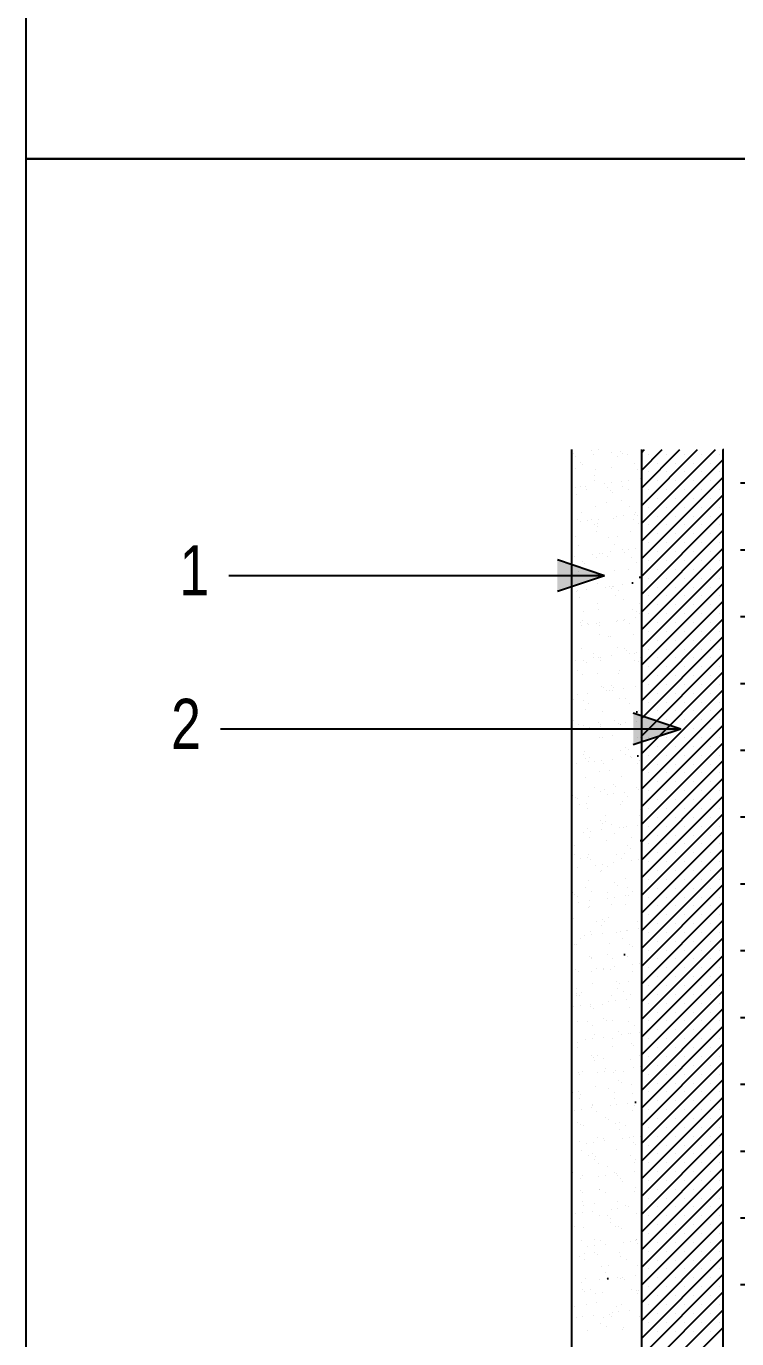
# Model space of a CAD drawing. Header units: millimetres. Extents: x 1235 to 6825, y 868 to 4348.
# Drawn here: x 2840.4 to 2927.1, y 1775.2 to 1935.3 of the extents above; entities that cross this region are included whole.
import ezdxf

# ---------------------------------------------------------------- set-up
doc = ezdxf.new("R2010")
doc.units = ezdxf.units.MM
doc.linetypes.add('DASHED', pattern=[19.05, 12.7, -6.35])
doc.linetypes.add('SOLID_LINE', pattern=[0])
for name, color, linetype in [('AHAT', 3, 'Continuous'), ('KIRMIM', 1, 'Continuous'), ('MIMARI', 2, 'SOLID_LINE'), ('YAZI', 8, 'Continuous')]:
    doc.layers.add(name, color=color, linetype=linetype)
doc.styles.add('2', font='wturkce.shx', dxfattribs={"height": 0.2})

msp = doc.modelspace()

# ---------------------------------------------------------------- hatches: boundary and pattern name
at = {"layer": 'AHAT', "linetype": 'Continuous'}
h = msp.add_hatch(dxfattribs=at)
h.set_pattern_fill('AR-SAND,_I', color=256, scale=8.148699, style=2)
h.set_pattern_definition([(37.5, (-3566.991, -884.78), (-0.513314, 15.701106), [0, -12.386022, 0, -13.852788, 0, -13.241635]), (7.5, (-3566.991, -884.78), (14.42138, 22.99682), [0, -6.681933, 0, -11.163717, 0, -4.278067]), (327.5, (-3577.014, -884.78), (25.376204, 0.046114), [0, -4.07435, 0, -14.667658, 0, -19.149442]), (317.5, (-3577.014, -884.78), (24.49602, 7.151914), [0, -2.037175, 0, -9.615464, 0, -11.000743])])
edge = h.paths.add_edge_path()
edge.add_line((2906.91, 1707.67), (2915.44, 1707.67))
edge.add_line((2898.56, 1717.42), (2898.56, 1707.67))
edge.add_line((2898.56, 1717.42), (2906.91, 1717.42))
edge.add_line((2906.91, 1892.32), (2915.44, 1892.32))
edge.add_line((2898.56, 1707.67), (2906.91, 1707.67))
edge.add_line((2906.91, 1892.32), (2906.91, 1707.67))
edge.add_line((2915.44, 1892.32), (2915.44, 1707.9))
at = {"layer": 'KIRMIM', "linetype": 'Continuous'}
h = msp.add_hatch(dxfattribs=at)
h.set_pattern_fill('CROSS,_I', color=256, scale=16.297397, style=2)
h.set_pattern_definition([(0, (-3566.991, -890.9376), (4.0743493, 4.0743493), [2.0371747, -6.111524]), (90, (-3565.9725, -891.956), (-4.0743493, 4.0743493), [2.0371747, -6.111524])])
edge = h.paths.add_edge_path()
edge.add_line((3005.75, 1886.16), (3005.75, 1706.28))
edge.add_line((2925.38, 1886.16), (2925.38, 1701.74))
at = {"layer": 'MIMARI', "linetype": 'Continuous'}
for points in [[(2905.18, 1870.24), (2905.18, 1866.39), (2910.95, 1868.31)], [(2914.45, 1851.53), (2914.45, 1847.68), (2920.23, 1849.61)]]:
    msp.add_hatch(color=256, dxfattribs=at).paths.add_polyline_path(points)

# ---------------------------------------------------------------- linework, layer by layer
at = {"layer": 'KIRMIM', "linetype": 'DASHED', "ltscale": 100}
for p, q in [((2906.91, 1883.69), (2906.91, 1707.67)), ((2915.44, 1883.69), (2915.44, 1707.9))]:
    msp.add_line(p, q, dxfattribs=at)
at = {"layer": 'MIMARI', "linetype": 'Continuous'}
for p, q in [((2907.16, 1883.28), (2907.16, 1883.28)), ((2907.41, 1882.86), (2907.41, 1882.86)), ((2909.38, 1883.57), (2909.38, 1883.57)), ((2909.6, 1883.09), (2909.6, 1883.09)), ((2910.23, 1883.68), (2910.23, 1883.68)), ((2911.8, 1883.31), (2911.8, 1883.31)), ((2912.49, 1882.87), (2912.49, 1882.87)), ((2912.87, 1883.52), (2912.87, 1883.52)), ((2913.17, 1883.25), (2913.17, 1883.25)), ((2913.77, 1883.07), (2913.77, 1883.07)), ((2915.44, 1881.16), (2917.97, 1883.69)), ((2915.44, 1879), (2920.13, 1883.69)), ((2915.44, 1876.84), (2922.3, 1883.69)), ((2915.44, 1874.68), (2924.46, 1883.69)), ((2915.44, 1883.32), (2915.81, 1883.69)), ((2916.34, 1883.14), (2916.34, 1883.14)), ((2918.5, 1883.14), (2918.5, 1883.14)), ((2920.66, 1883.14), (2920.66, 1883.14)), ((2922.82, 1883.14), (2922.82, 1883.14)), ((2924.98, 1883.14), (2924.98, 1883.14)), ((2907.4, 1881.4), (2907.4, 1881.4)), ((2907.97, 1882.09), (2907.97, 1882.09)), ((2908.28, 1881.82), (2908.28, 1881.82)), ((2909.89, 1881.29), (2909.89, 1881.29)), ((2911.8, 1881.56), (2911.8, 1881.56)), ((2914.59, 1881.95), (2914.59, 1881.95)), ((2914.96, 1881.3), (2914.96, 1881.3)), ((2915.44, 1872.52), (2925.38, 1882.45)), ((2917.42, 1882.06), (2917.42, 1882.06)), ((2919.58, 1882.06), (2919.58, 1882.06)), ((2921.74, 1882.06), (2921.74, 1882.06)), ((2923.9, 1882.06), (2923.9, 1882.06)), ((2909.69, 1880.52), (2909.69, 1880.52)), ((2909.7, 1879.95), (2909.7, 1879.95)), ((2911.73, 1879.66), (2911.73, 1879.66)), ((2913.05, 1879.83), (2913.05, 1879.83)), ((2913.87, 1879.93), (2913.87, 1879.93)), ((2915.27, 1880.12), (2915.27, 1880.12)), ((2915.44, 1870.36), (2925.38, 1880.29)), ((2916.34, 1880.98), (2916.34, 1880.98)), ((2917.42, 1879.9), (2917.42, 1879.9)), ((2918.5, 1880.98), (2918.5, 1880.98)), ((2919.58, 1879.9), (2919.58, 1879.9)), ((2920.66, 1880.98), (2920.66, 1880.98)), ((2921.74, 1879.9), (2921.74, 1879.9)), ((2922.82, 1880.98), (2922.82, 1880.98)), ((2923.9, 1879.9), (2923.9, 1879.9)), ((2924.98, 1880.98), (2924.98, 1880.98)), ((2907.34, 1879.08), (2907.34, 1879.08)), ((2907.5, 1878.26), (2907.5, 1878.26)), ((2908.04, 1879.22), (2908.04, 1879.22)), ((2908.67, 1879.25), (2908.67, 1879.25)), ((2908.73, 1878.78), (2908.73, 1878.78)), ((2910.88, 1879.54), (2910.88, 1879.54)), ((2911.32, 1879.03), (2911.32, 1879.03)), ((2911.62, 1878.76), (2911.62, 1878.76)), ((2911.91, 1878.42), (2911.91, 1878.42)), ((2913.12, 1879.23), (2913.12, 1879.23)), ((2913.81, 1878.79), (2913.81, 1878.79)), ((2915.44, 1868.2), (2925.38, 1878.13)), ((2916.34, 1878.82), (2916.34, 1878.82)), ((2918.5, 1878.82), (2918.5, 1878.82)), ((2920.66, 1878.82), (2920.66, 1878.82)), ((2922.82, 1878.82), (2922.82, 1878.82)), ((2924.98, 1878.82), (2924.98, 1878.82)), ((2909.8, 1876.81), (2909.8, 1876.81)), ((2911.2, 1877.21), (2911.2, 1877.21)), ((2913.03, 1877.46), (2913.03, 1877.46)), ((2913.97, 1876.79), (2913.97, 1876.79)), ((2916.34, 1876.66), (2916.34, 1876.66)), ((2917.42, 1877.74), (2917.42, 1877.74)), ((2918.5, 1876.66), (2918.5, 1876.66)), ((2919.58, 1877.74), (2919.58, 1877.74)), ((2920.66, 1876.66), (2920.66, 1876.66)), ((2921.74, 1877.74), (2921.74, 1877.74)), ((2922.82, 1876.66), (2922.82, 1876.66)), ((2923.9, 1877.74), (2923.9, 1877.74)), ((2924.98, 1876.66), (2924.98, 1876.66)), ((2907.61, 1875.12), (2907.61, 1875.12)), ((2908, 1874.95), (2908, 1874.95)), ((2908.13, 1876.03), (2908.13, 1876.03)), ((2908.84, 1875.06), (2908.84, 1875.06)), ((2909.36, 1875.14), (2909.36, 1875.14)), ((2910.17, 1875.23), (2910.17, 1875.23)), ((2912.01, 1875.28), (2912.01, 1875.28)), ((2912.38, 1875.52), (2912.38, 1875.52)), ((2913.23, 1875.63), (2913.23, 1875.63)), ((2914.44, 1875.15), (2914.44, 1875.15)), ((2914.56, 1875.81), (2914.56, 1875.81)), ((2914.66, 1875.97), (2914.66, 1875.97)), ((2914.96, 1875.7), (2914.96, 1875.7)), ((2915.44, 1866.04), (2925.38, 1875.97)), ((2917.42, 1875.58), (2917.42, 1875.58)), ((2919.58, 1875.58), (2919.58, 1875.58)), ((2921.74, 1875.58), (2921.74, 1875.58)), ((2923.9, 1875.58), (2923.9, 1875.58)), ((2909.76, 1874.54), (2909.76, 1874.54)), ((2909.91, 1873.67), (2909.91, 1873.67)), ((2910.05, 1874.7), (2910.05, 1874.7)), ((2910.06, 1874.27), (2910.06, 1874.27)), ((2914.08, 1873.65), (2914.08, 1873.65)), ((2915.12, 1874.71), (2915.12, 1874.71)), ((2915.44, 1863.87), (2925.38, 1873.81)), ((2916.34, 1874.5), (2916.34, 1874.5)), ((2917.42, 1873.42), (2917.42, 1873.42)), ((2918.5, 1874.5), (2918.5, 1874.5)), ((2919.58, 1873.42), (2919.58, 1873.42)), ((2920.66, 1874.5), (2920.66, 1874.5)), ((2921.74, 1873.42), (2921.74, 1873.42)), ((2922.82, 1874.5), (2922.82, 1874.5)), ((2923.9, 1873.42), (2923.9, 1873.42)), ((2924.98, 1874.5), (2924.98, 1874.5)), ((2907.45, 1873.11), (2907.45, 1873.11)), ((2907.71, 1871.98), (2907.71, 1871.98)), ((2911.47, 1872.97), (2911.47, 1872.97)), ((2912.11, 1872.14), (2912.11, 1872.14)), ((2912.52, 1873.12), (2912.52, 1873.12)), ((2914.73, 1871.61), (2914.73, 1871.61)), ((2915.44, 1861.71), (2925.38, 1871.65)), ((2916.34, 1872.34), (2916.34, 1872.34)), ((2918.5, 1872.34), (2918.5, 1872.34)), ((2920.66, 1872.34), (2920.66, 1872.34)), ((2922.82, 1872.34), (2922.82, 1872.34)), ((2924.98, 1872.34), (2924.98, 1872.34)), ((2910.95, 1868.31), (2905.18, 1870.24)), ((2907.28, 1870.63), (2907.28, 1870.63)), ((2908.2, 1870.05), (2908.2, 1870.05)), ((2909.5, 1870.92), (2909.5, 1870.92)), ((2910.01, 1870.53), (2910.01, 1870.53)), ((2910.35, 1871.04), (2910.35, 1871.04)), ((2910.68, 1871.06), (2910.68, 1871.06)), ((2911.36, 1870.62), (2911.36, 1870.62)), ((2911.67, 1871.21), (2911.67, 1871.21)), ((2913.1, 1871.48), (2913.1, 1871.48)), ((2913.4, 1871.2), (2913.4, 1871.2)), ((2913.88, 1871.5), (2913.88, 1871.5)), ((2914.18, 1870.51), (2914.18, 1870.51)), ((2916.34, 1870.18), (2916.34, 1870.18)), ((2917.42, 1871.26), (2917.42, 1871.26)), ((2918.5, 1870.18), (2918.5, 1870.18)), ((2919.58, 1871.26), (2919.58, 1871.26)), ((2920.66, 1870.18), (2920.66, 1870.18)), ((2921.74, 1871.26), (2921.74, 1871.26)), ((2922.82, 1870.18), (2922.82, 1870.18)), ((2923.9, 1871.26), (2923.9, 1871.26)), ((2924.98, 1870.18), (2924.98, 1870.18)), ((2907.81, 1868.84), (2907.81, 1868.84)), ((2908.5, 1869.77), (2908.5, 1869.77)), ((2908.76, 1869.03), (2908.76, 1869.03)), ((2909.92, 1868.48), (2909.92, 1868.48)), ((2912.21, 1869), (2912.21, 1869)), ((2913.84, 1869.04), (2913.84, 1869.04)), ((2914.81, 1869.91), (2914.81, 1869.91)), ((2915.44, 1859.55), (2925.38, 1869.49)), ((2917.42, 1869.1), (2917.42, 1869.1)), ((2919.58, 1869.1), (2919.58, 1869.1)), ((2921.74, 1869.1), (2921.74, 1869.1)), ((2923.9, 1869.1), (2923.9, 1869.1)), ((2910.95, 1868.31), (2865.09, 1868.31)), ((2910.95, 1868.31), (2905.18, 1866.39)), ((2906.92, 1866.97), (2906.92, 1866.97)), ((2910.11, 1867.39), (2910.11, 1867.39)), ((2911, 1866.9), (2911, 1866.9)), ((2911.54, 1866.99), (2911.54, 1866.99)), ((2911.85, 1867.01), (2911.85, 1867.01)), ((2911.99, 1866.98), (2911.99, 1866.98)), ((2913.17, 1867.19), (2913.17, 1867.19)), ((2914.28, 1867.37), (2914.28, 1867.37)), ((2915.39, 1867.48), (2915.39, 1867.48)), ((2915.44, 1857.39), (2925.38, 1867.33)), ((2916.34, 1868.02), (2916.34, 1868.02)), ((2917.42, 1866.93), (2917.42, 1866.93)), ((2918.5, 1868.02), (2918.5, 1868.02)), ((2919.58, 1866.93), (2919.58, 1866.93)), ((2920.66, 1868.02), (2920.66, 1868.02)), ((2921.74, 1866.93), (2921.74, 1866.93)), ((2922.82, 1868.02), (2922.82, 1868.02)), ((2923.9, 1866.93), (2923.9, 1866.93)), ((2924.98, 1868.02), (2924.98, 1868.02)), ((2906.94, 1865.28), (2906.94, 1865.28)), ((2907.46, 1866.44), (2907.46, 1866.44)), ((2907.6, 1866.53), (2907.6, 1866.53)), ((2907.91, 1865.7), (2907.91, 1865.7)), ((2908.79, 1866.61), (2908.79, 1866.61)), ((2911.84, 1866.71), (2911.84, 1866.71)), ((2912.32, 1865.86), (2912.32, 1865.86)), ((2912.68, 1866.54), (2912.68, 1866.54)), ((2913.26, 1865.41), (2913.26, 1865.41)), ((2915.44, 1855.23), (2925.38, 1865.17)), ((2916.34, 1865.85), (2916.34, 1865.85)), ((2918.5, 1865.85), (2918.5, 1865.85)), ((2920.66, 1865.85), (2920.66, 1865.85)), ((2922.82, 1865.85), (2922.82, 1865.85)), ((2924.98, 1865.85), (2924.98, 1865.85)), ((2908.36, 1863.98), (2908.36, 1863.98)), ((2910.08, 1864.95), (2910.08, 1864.95)), ((2910.21, 1864.25), (2910.21, 1864.25)), ((2914.38, 1864.23), (2914.38, 1864.23)), ((2914.88, 1863.93), (2914.88, 1863.93)), ((2915.15, 1864.96), (2915.15, 1864.96)), ((2915.18, 1863.65), (2915.18, 1863.65)), ((2916.34, 1863.69), (2916.34, 1863.69)), ((2917.42, 1864.77), (2917.42, 1864.77)), ((2918.5, 1863.69), (2918.5, 1863.69)), ((2919.58, 1864.77), (2919.58, 1864.77)), ((2920.66, 1863.69), (2920.66, 1863.69)), ((2921.74, 1864.77), (2921.74, 1864.77)), ((2922.82, 1863.69), (2922.82, 1863.69)), ((2923.9, 1864.77), (2923.9, 1864.77)), ((2924.98, 1863.69), (2924.98, 1863.69)), ((2908.02, 1862.56), (2908.02, 1862.56)), ((2908.12, 1862.3), (2908.12, 1862.3)), ((2908.23, 1862.89), (2908.23, 1862.89)), ((2908.92, 1862.45), (2908.92, 1862.45)), ((2908.96, 1862.41), (2908.96, 1862.41)), ((2909.98, 1862.5), (2909.98, 1862.5)), ((2910.28, 1862.22), (2910.28, 1862.22)), ((2910.29, 1862.59), (2910.29, 1862.59)), ((2912.42, 1862.72), (2912.42, 1862.72)), ((2912.5, 1862.88), (2912.5, 1862.88)), ((2913.31, 1862.9), (2913.31, 1862.9)), ((2913.35, 1862.99), (2913.35, 1862.99)), ((2914, 1862.46), (2914, 1862.46)), ((2914.68, 1863.17), (2914.68, 1863.17)), ((2915.44, 1853.07), (2925.38, 1863.01)), ((2917.42, 1862.61), (2917.42, 1862.61)), ((2919.58, 1862.61), (2919.58, 1862.61)), ((2921.74, 1862.61), (2921.74, 1862.61)), ((2923.9, 1862.61), (2923.9, 1862.61)), ((2910.32, 1861.11), (2910.32, 1861.11)), ((2911.39, 1860.87), (2911.39, 1860.87)), ((2911.7, 1860.92), (2911.7, 1860.92)), ((2914.49, 1861.09), (2914.49, 1861.09)), ((2915.44, 1850.91), (2925.38, 1860.85)), ((2916.34, 1861.53), (2916.34, 1861.53)), ((2917.42, 1860.45), (2917.42, 1860.45)), ((2918.5, 1861.53), (2918.5, 1861.53)), ((2919.58, 1860.45), (2919.58, 1860.45)), ((2920.66, 1861.53), (2920.66, 1861.53)), ((2921.74, 1860.45), (2921.74, 1860.45)), ((2922.82, 1861.53), (2922.82, 1861.53)), ((2923.9, 1860.45), (2923.9, 1860.45)), ((2924.98, 1861.53), (2924.98, 1861.53)), ((2908.12, 1859.42), (2908.12, 1859.42)), ((2909.55, 1858.8), (2909.55, 1858.8)), ((2912.52, 1859.58), (2912.52, 1859.58)), ((2913.32, 1859.44), (2913.32, 1859.44)), ((2913.62, 1859.16), (2913.62, 1859.16)), ((2914.01, 1858.86), (2914.01, 1858.86)), ((2914.62, 1858.81), (2914.62, 1858.81)), ((2914.85, 1858.97), (2914.85, 1858.97)), ((2916.34, 1859.37), (2916.34, 1859.37)), ((2918.5, 1859.37), (2918.5, 1859.37)), ((2920.66, 1859.37), (2920.66, 1859.37)), ((2922.82, 1859.37), (2922.82, 1859.37)), ((2924.98, 1859.37), (2924.98, 1859.37)), ((2907.41, 1857.99), (2907.41, 1857.99)), ((2908.42, 1858.01), (2908.42, 1858.01)), ((2908.72, 1857.73), (2908.72, 1857.73)), ((2909.62, 1858.28), (2909.62, 1858.28)), ((2910.24, 1858.37), (2910.24, 1858.37)), ((2910.42, 1857.97), (2910.42, 1857.97)), ((2910.47, 1858.39), (2910.47, 1858.39)), ((2911.79, 1858.57), (2911.79, 1858.57)), ((2914.59, 1857.95), (2914.59, 1857.95)), ((2915.04, 1857.86), (2915.04, 1857.86)), ((2915.31, 1858.38), (2915.31, 1858.38)), ((2915.44, 1848.75), (2925.38, 1858.69)), ((2916.34, 1857.21), (2916.34, 1857.21)), ((2917.42, 1858.29), (2917.42, 1858.29)), ((2918.5, 1857.21), (2918.5, 1857.21)), ((2919.58, 1858.29), (2919.58, 1858.29)), ((2920.66, 1857.21), (2920.66, 1857.21)), ((2921.74, 1858.29), (2921.74, 1858.29)), ((2922.82, 1857.21), (2922.82, 1857.21)), ((2923.9, 1858.29), (2923.9, 1858.29)), ((2924.98, 1857.21), (2924.98, 1857.21)), ((2907.64, 1856.78), (2907.64, 1856.78)), ((2908.22, 1856.28), (2908.22, 1856.28)), ((2910.14, 1856.43), (2910.14, 1856.43)), ((2912.62, 1856.44), (2912.62, 1856.44)), ((2912.71, 1856.79), (2912.71, 1856.79)), ((2915.44, 1846.59), (2925.38, 1856.53)), ((2917.42, 1856.13), (2917.42, 1856.13)), ((2919.58, 1856.13), (2919.58, 1856.13)), ((2921.74, 1856.13), (2921.74, 1856.13)), ((2923.9, 1856.13), (2923.9, 1856.13)), ((2908.91, 1853.97), (2908.91, 1853.97)), ((2910.52, 1854.83), (2910.52, 1854.83)), ((2910.87, 1854.72), (2910.87, 1854.72)), ((2911.12, 1854.26), (2911.12, 1854.26)), ((2911.55, 1854.29), (2911.55, 1854.29)), ((2911.76, 1854.95), (2911.76, 1854.95)), ((2911.97, 1854.37), (2911.97, 1854.37)), ((2912.06, 1854.67), (2912.06, 1854.67)), ((2913.29, 1854.55), (2913.29, 1854.55)), ((2914.69, 1854.81), (2914.69, 1854.81)), ((2915.44, 1844.43), (2925.38, 1854.36)), ((2916.34, 1855.05), (2916.34, 1855.05)), ((2917.42, 1853.97), (2917.42, 1853.97)), ((2918.5, 1855.05), (2918.5, 1855.05)), ((2919.58, 1853.97), (2919.58, 1853.97)), ((2920.66, 1855.05), (2920.66, 1855.05)), ((2921.74, 1853.97), (2921.74, 1853.97)), ((2922.82, 1855.05), (2922.82, 1855.05)), ((2923.9, 1853.97), (2923.9, 1853.97)), ((2924.98, 1855.05), (2924.98, 1855.05)), ((2907.16, 1853.24), (2907.16, 1853.24)), ((2907.58, 1853.79), (2907.58, 1853.79)), ((2908.32, 1853.14), (2908.32, 1853.14)), ((2908.95, 1852.7), (2908.95, 1852.7)), ((2912.73, 1853.3), (2912.73, 1853.3)), ((2913.48, 1853.37), (2913.48, 1853.37)), ((2914.03, 1852.71), (2914.03, 1852.71)), ((2916.34, 1852.89), (2916.34, 1852.89)), ((2918.5, 1852.89), (2918.5, 1852.89)), ((2920.66, 1852.89), (2920.66, 1852.89)), ((2922.82, 1852.89), (2922.82, 1852.89)), ((2924.98, 1852.89), (2924.98, 1852.89)), ((2908.58, 1851.94), (2908.58, 1851.94)), ((2910.63, 1851.69), (2910.63, 1851.69)), ((2920.23, 1849.61), (2914.45, 1851.53)), ((2914.79, 1851.67), (2914.79, 1851.67)), ((2915.1, 1851.88), (2915.1, 1851.88)), ((2915.4, 1851.61), (2915.4, 1851.61)), ((2915.44, 1842.27), (2925.38, 1852.2)), ((2917.42, 1851.81), (2917.42, 1851.81)), ((2919.58, 1851.81), (2919.58, 1851.81)), ((2921.74, 1851.81), (2921.74, 1851.81)), ((2923.9, 1851.81), (2923.9, 1851.81)), ((2920.23, 1849.61), (2864.07, 1849.61)), ((2907.11, 1850.63), (2907.11, 1850.63)), ((2907.79, 1850.2), (2907.79, 1850.2)), ((2908.24, 1849.66), (2908.24, 1849.66)), ((2908.43, 1850), (2908.43, 1850)), ((2909.09, 1849.77), (2909.09, 1849.77)), ((2910.2, 1850.45), (2910.2, 1850.45)), ((2910.41, 1849.95), (2910.41, 1849.95)), ((2910.5, 1850.18), (2910.5, 1850.18)), ((2912.18, 1850.64), (2912.18, 1850.64)), ((2912.62, 1850.24), (2912.62, 1850.24)), ((2912.83, 1850.16), (2912.83, 1850.16)), ((2912.87, 1850.2), (2912.87, 1850.2)), ((2913.47, 1850.35), (2913.47, 1850.35)), ((2920.23, 1849.61), (2914.45, 1847.68)), ((2914.8, 1850.52), (2914.8, 1850.52)), ((2915.44, 1840.11), (2925.38, 1850.04)), ((2916.34, 1850.73), (2916.34, 1850.73)), ((2917.42, 1849.65), (2917.42, 1849.65)), ((2918.5, 1850.73), (2918.5, 1850.73)), ((2919.58, 1849.65), (2919.58, 1849.65)), ((2920.66, 1850.73), (2920.66, 1850.73)), ((2921.74, 1849.65), (2921.74, 1849.65)), ((2922.82, 1850.73), (2922.82, 1850.73)), ((2923.9, 1849.65), (2923.9, 1849.65)), ((2924.98, 1850.73), (2924.98, 1850.73)), ((2910.27, 1848.62), (2910.27, 1848.62)), ((2910.73, 1848.55), (2910.73, 1848.55)), ((2911.92, 1848.88), (2911.92, 1848.88)), ((2914.9, 1848.53), (2914.9, 1848.53)), ((2915.34, 1848.63), (2915.34, 1848.63)), ((2915.44, 1837.95), (2925.38, 1847.88)), ((2916.34, 1848.57), (2916.34, 1848.57)), ((2918.5, 1848.57), (2918.5, 1848.57)), ((2920.66, 1848.57), (2920.66, 1848.57)), ((2922.82, 1848.57), (2922.82, 1848.57)), ((2924.98, 1848.57), (2924.98, 1848.57)), ((2907.02, 1847.45), (2907.02, 1847.45)), ((2908.42, 1846.55), (2908.42, 1846.55)), ((2908.53, 1846.86), (2908.53, 1846.86)), ((2908.64, 1845.96), (2908.64, 1845.96)), ((2909.11, 1846.11), (2909.11, 1846.11)), ((2912.93, 1847.02), (2912.93, 1847.02)), ((2913.5, 1846.56), (2913.5, 1846.56)), ((2913.54, 1847.39), (2913.54, 1847.39)), ((2913.84, 1847.12), (2913.84, 1847.12)), ((2914.13, 1846.22), (2914.13, 1846.22)), ((2914.19, 1846.12), (2914.19, 1846.12)), ((2914.97, 1846.33), (2914.97, 1846.33)), ((2916.34, 1846.41), (2916.34, 1846.41)), ((2917.42, 1847.49), (2917.42, 1847.49)), ((2918.5, 1846.41), (2918.5, 1846.41)), ((2919.58, 1847.49), (2919.58, 1847.49)), ((2920.66, 1846.41), (2920.66, 1846.41)), ((2921.74, 1847.49), (2921.74, 1847.49)), ((2922.82, 1846.41), (2922.82, 1846.41)), ((2923.9, 1847.49), (2923.9, 1847.49)), ((2924.98, 1846.41), (2924.98, 1846.41)), ((2907.53, 1845.35), (2907.53, 1845.35)), ((2908.94, 1845.69), (2908.94, 1845.69)), ((2909.74, 1845.64), (2909.74, 1845.64)), ((2910.36, 1844.39), (2910.36, 1844.39)), ((2910.59, 1845.75), (2910.59, 1845.75)), ((2910.83, 1845.4), (2910.83, 1845.4)), ((2911.58, 1844.54), (2911.58, 1844.54)), ((2911.91, 1845.92), (2911.91, 1845.92)), ((2915, 1845.38), (2915, 1845.38)), ((2915.26, 1845.82), (2915.26, 1845.82)), ((2915.44, 1835.79), (2925.38, 1845.72)), ((2917.42, 1845.33), (2917.42, 1845.33)), ((2919.58, 1845.33), (2919.58, 1845.33)), ((2921.74, 1845.33), (2921.74, 1845.33)), ((2923.9, 1845.33), (2923.9, 1845.33)), ((2908.63, 1843.72), (2908.63, 1843.72)), ((2911.98, 1842.9), (2911.98, 1842.9)), ((2913.03, 1843.88), (2913.03, 1843.88)), ((2915.44, 1833.62), (2925.38, 1843.56)), ((2916.34, 1844.25), (2916.34, 1844.25)), ((2917.42, 1843.17), (2917.42, 1843.17)), ((2918.5, 1844.25), (2918.5, 1844.25)), ((2919.58, 1843.17), (2919.58, 1843.17)), ((2920.66, 1844.25), (2920.66, 1844.25)), ((2921.74, 1843.17), (2921.74, 1843.17)), ((2922.82, 1844.25), (2922.82, 1844.25)), ((2923.9, 1843.17), (2923.9, 1843.17)), ((2924.98, 1844.25), (2924.98, 1844.25)), ((2907.08, 1841.47), (2907.08, 1841.47)), ((2907.38, 1841.2), (2907.38, 1841.2)), ((2907.7, 1841.15), (2907.7, 1841.15)), ((2909.03, 1841.32), (2909.03, 1841.32)), ((2909.74, 1842.47), (2909.74, 1842.47)), ((2910.43, 1842.03), (2910.43, 1842.03)), ((2910.93, 1842.26), (2910.93, 1842.26)), ((2911.24, 1841.62), (2911.24, 1841.62)), ((2912.09, 1841.73), (2912.09, 1841.73)), ((2912.28, 1842.63), (2912.28, 1842.63)), ((2913.42, 1841.9), (2913.42, 1841.9)), ((2913.7, 1841.33), (2913.7, 1841.33)), ((2914.81, 1842.48), (2914.81, 1842.48)), ((2915.1, 1842.24), (2915.1, 1842.24)), ((2915.44, 1831.46), (2925.38, 1841.4)), ((2916.34, 1842.09), (2916.34, 1842.09)), ((2918.5, 1842.09), (2918.5, 1842.09)), ((2920.66, 1842.09), (2920.66, 1842.09)), ((2922.82, 1842.09), (2922.82, 1842.09)), ((2924.98, 1842.09), (2924.98, 1842.09)), ((2907.83, 1840.45), (2907.83, 1840.45)), ((2908.74, 1840.58), (2908.74, 1840.58)), ((2908.8, 1839.9), (2908.8, 1839.9)), ((2912.9, 1840.46), (2912.9, 1840.46)), ((2913.14, 1840.74), (2913.14, 1840.74)), ((2915.32, 1839.84), (2915.32, 1839.84)), ((2916.34, 1839.93), (2916.34, 1839.93)), ((2917.42, 1841.01), (2917.42, 1841.01)), ((2918.5, 1839.93), (2918.5, 1839.93)), ((2919.58, 1841.01), (2919.58, 1841.01)), ((2920.66, 1839.93), (2920.66, 1839.93)), ((2921.74, 1841.01), (2921.74, 1841.01)), ((2922.82, 1839.93), (2922.82, 1839.93)), ((2923.9, 1841.01), (2923.9, 1841.01)), ((2924.98, 1839.93), (2924.98, 1839.93)), ((2910.42, 1838.41), (2910.42, 1838.41)), ((2910.72, 1838.14), (2910.72, 1838.14)), ((2911.04, 1839.12), (2911.04, 1839.12)), ((2911.06, 1838.39), (2911.06, 1838.39)), ((2911.74, 1837.95), (2911.74, 1837.95)), ((2915.2, 1839.1), (2915.2, 1839.1)), ((2915.44, 1829.3), (2925.38, 1839.24)), ((2917.42, 1838.84), (2917.42, 1838.84)), ((2919.58, 1838.84), (2919.58, 1838.84)), ((2921.74, 1838.84), (2921.74, 1838.84)), ((2923.9, 1838.84), (2923.9, 1838.84)), ((2908.36, 1837.02), (2908.36, 1837.02)), ((2908.84, 1837.44), (2908.84, 1837.44)), ((2909.14, 1836.37), (2909.14, 1836.37)), ((2909.21, 1837.13), (2909.21, 1837.13)), ((2910.53, 1837.3), (2910.53, 1837.3)), ((2912.14, 1836.84), (2912.14, 1836.84)), ((2912.75, 1837.59), (2912.75, 1837.59)), ((2913.24, 1837.6), (2913.24, 1837.6)), ((2913.59, 1837.71), (2913.59, 1837.71)), ((2914.22, 1836.38), (2914.22, 1836.38)), ((2914.92, 1837.88), (2914.92, 1837.88)), ((2915.44, 1827.14), (2925.38, 1837.08)), ((2916.34, 1837.76), (2916.34, 1837.76)), ((2917.42, 1836.68), (2917.42, 1836.68)), ((2918.5, 1837.76), (2918.5, 1837.76)), ((2919.58, 1836.68), (2919.58, 1836.68)), ((2920.66, 1837.76), (2920.66, 1837.76)), ((2921.74, 1836.68), (2921.74, 1836.68)), ((2922.82, 1837.76), (2922.82, 1837.76)), ((2923.9, 1836.68), (2923.9, 1836.68)), ((2924.98, 1837.76), (2924.98, 1837.76)), ((2907.24, 1835.41), (2907.24, 1835.41)), ((2911.14, 1835.98), (2911.14, 1835.98)), ((2913.76, 1835.35), (2913.76, 1835.35)), ((2914.07, 1835.07), (2914.07, 1835.07)), ((2915.31, 1835.96), (2915.31, 1835.96)), ((2915.44, 1824.98), (2925.38, 1834.92)), ((2916.34, 1835.6), (2916.34, 1835.6)), ((2918.5, 1835.6), (2918.5, 1835.6)), ((2920.66, 1835.6), (2920.66, 1835.6)), ((2922.82, 1835.6), (2922.82, 1835.6)), ((2924.98, 1835.6), (2924.98, 1835.6)), ((2907.3, 1834.3), (2907.3, 1834.3)), ((2907.98, 1833.86), (2907.98, 1833.86)), ((2908.87, 1833.92), (2908.87, 1833.92)), ((2908.94, 1834.3), (2908.94, 1834.3)), ((2909.17, 1833.64), (2909.17, 1833.64)), ((2912.03, 1833.28), (2912.03, 1833.28)), ((2912.37, 1834.31), (2912.37, 1834.31)), ((2913.06, 1833.87), (2913.06, 1833.87)), ((2913.34, 1834.46), (2913.34, 1834.46)), ((2914.25, 1833.57), (2914.25, 1833.57)), ((2915.1, 1833.68), (2915.1, 1833.68)), ((2916.34, 1833.44), (2916.34, 1833.44)), ((2917.42, 1834.52), (2917.42, 1834.52)), ((2918.5, 1833.44), (2918.5, 1833.44)), ((2919.58, 1834.52), (2919.58, 1834.52)), ((2920.66, 1833.44), (2920.66, 1833.44)), ((2921.74, 1834.52), (2921.74, 1834.52)), ((2922.82, 1833.44), (2922.82, 1833.44)), ((2923.9, 1834.52), (2923.9, 1834.52)), ((2924.98, 1833.44), (2924.98, 1833.44)), ((2906.98, 1832.79), (2906.98, 1832.79)), ((2907.65, 1832.7), (2907.65, 1832.7)), ((2909.86, 1832.99), (2909.86, 1832.99)), ((2910.46, 1832.29), (2910.46, 1832.29)), ((2910.58, 1832.35), (2910.58, 1832.35)), ((2910.71, 1833.11), (2910.71, 1833.11)), ((2911.24, 1832.84), (2911.24, 1832.84)), ((2915.41, 1832.82), (2915.41, 1832.82)), ((2915.44, 1822.82), (2925.38, 1832.76)), ((2917.42, 1832.36), (2917.42, 1832.36)), ((2919.58, 1832.36), (2919.58, 1832.36)), ((2921.74, 1832.36), (2921.74, 1832.36)), ((2923.9, 1832.36), (2923.9, 1832.36)), ((2908.61, 1830.22), (2908.61, 1830.22)), ((2909.04, 1831.16), (2909.04, 1831.16)), ((2912.21, 1830.86), (2912.21, 1830.86)), ((2912.51, 1830.58), (2912.51, 1830.58)), ((2913.44, 1831.32), (2913.44, 1831.32)), ((2913.69, 1830.23), (2913.69, 1830.23)), ((2915.44, 1820.66), (2925.38, 1830.6)), ((2916.34, 1831.28), (2916.34, 1831.28)), ((2917.42, 1830.2), (2917.42, 1830.2)), ((2918.5, 1831.28), (2918.5, 1831.28)), ((2919.58, 1830.2), (2919.58, 1830.2)), ((2920.66, 1831.28), (2920.66, 1831.28)), ((2921.74, 1830.2), (2921.74, 1830.2)), ((2922.82, 1831.28), (2922.82, 1831.28)), ((2923.9, 1830.2), (2923.9, 1830.2)), ((2924.98, 1831.28), (2924.98, 1831.28)), ((2906.98, 1828.4), (2906.98, 1828.4)), ((2907.08, 1829.65), (2907.08, 1829.65)), ((2907.31, 1829.43), (2907.31, 1829.43)), ((2907.61, 1829.15), (2907.61, 1829.15)), ((2907.82, 1828.51), (2907.82, 1828.51)), ((2909.15, 1828.68), (2909.15, 1828.68)), ((2909.3, 1829.78), (2909.3, 1829.78)), ((2911.34, 1829.7), (2911.34, 1829.7)), ((2911.36, 1828.97), (2911.36, 1828.97)), ((2912.21, 1829.08), (2912.21, 1829.08)), ((2913.54, 1829.26), (2913.54, 1829.26)), ((2913.92, 1829.28), (2913.92, 1829.28)), ((2914.38, 1829.79), (2914.38, 1829.79)), ((2915.44, 1818.5), (2925.38, 1828.44)), ((2916.34, 1829.12), (2916.34, 1829.12)), ((2918.5, 1829.12), (2918.5, 1829.12)), ((2920.66, 1829.12), (2920.66, 1829.12)), ((2922.82, 1829.12), (2922.82, 1829.12)), ((2924.98, 1829.12), (2924.98, 1829.12)), ((2909.03, 1827.85), (2909.03, 1827.85)), ((2909.15, 1828.02), (2909.15, 1828.02)), ((2911.77, 1828.21), (2911.77, 1828.21)), ((2913.55, 1828.18), (2913.55, 1828.18)), ((2916.34, 1826.96), (2916.34, 1826.96)), ((2917.42, 1828.04), (2917.42, 1828.04)), ((2918.5, 1826.96), (2918.5, 1826.96)), ((2919.58, 1828.04), (2919.58, 1828.04)), ((2920.66, 1826.96), (2920.66, 1826.96)), ((2921.74, 1828.04), (2921.74, 1828.04)), ((2922.82, 1826.96), (2922.82, 1826.96)), ((2923.9, 1828.04), (2923.9, 1828.04)), ((2924.98, 1826.96), (2924.98, 1826.96)), ((2907.18, 1826.51), (2907.18, 1826.51)), ((2909.93, 1826.14), (2909.93, 1826.14)), ((2910.62, 1825.7), (2910.62, 1825.7)), ((2910.65, 1826.37), (2910.65, 1826.37)), ((2910.95, 1826.09), (2910.95, 1826.09)), ((2911.45, 1826.56), (2911.45, 1826.56)), ((2915, 1826.15), (2915, 1826.15)), ((2915.04, 1825.24), (2915.04, 1825.24)), ((2915.44, 1816.34), (2925.38, 1826.27)), ((2917.42, 1825.88), (2917.42, 1825.88)), ((2919.58, 1825.88), (2919.58, 1825.88)), ((2921.74, 1825.88), (2921.74, 1825.88)), ((2923.9, 1825.88), (2923.9, 1825.88)), ((2908.01, 1824.11), (2908.01, 1824.11)), ((2908.48, 1824.37), (2908.48, 1824.37)), ((2909.25, 1824.88), (2909.25, 1824.88)), ((2909.33, 1824.49), (2909.33, 1824.49)), ((2910.65, 1824.66), (2910.65, 1824.66)), ((2912.37, 1824.79), (2912.37, 1824.79)), ((2912.87, 1824.95), (2912.87, 1824.95)), ((2913.09, 1824.12), (2913.09, 1824.12)), ((2913.65, 1825.04), (2913.65, 1825.04)), ((2913.71, 1825.06), (2913.71, 1825.06)), ((2915.44, 1814.18), (2925.38, 1824.11)), ((2916.34, 1824.8), (2916.34, 1824.8)), ((2917.42, 1823.72), (2917.42, 1823.72)), ((2918.5, 1824.8), (2918.5, 1824.8)), ((2919.58, 1823.72), (2919.58, 1823.72)), ((2920.66, 1824.8), (2920.66, 1824.8)), ((2921.74, 1823.72), (2921.74, 1823.72)), ((2922.82, 1824.8), (2922.82, 1824.8)), ((2923.9, 1823.72), (2923.9, 1823.72)), ((2924.98, 1824.8), (2924.98, 1824.8)), ((2907.28, 1823.37), (2907.28, 1823.37)), ((2907.47, 1823.36), (2907.47, 1823.36)), ((2911.24, 1822.06), (2911.24, 1822.06)), ((2911.55, 1823.42), (2911.55, 1823.42)), ((2913.99, 1823.31), (2913.99, 1823.31)), ((2914.29, 1823.03), (2914.29, 1823.03)), ((2915.44, 1812.02), (2925.38, 1821.95)), ((2916.34, 1822.64), (2916.34, 1822.64)), ((2918.5, 1822.64), (2918.5, 1822.64)), ((2920.66, 1822.64), (2920.66, 1822.64)), ((2922.82, 1822.64), (2922.82, 1822.64)), ((2924.98, 1822.64), (2924.98, 1822.64)), ((2909.09, 1821.88), (2909.09, 1821.88)), ((2909.35, 1821.74), (2909.35, 1821.74)), ((2909.39, 1821.6), (2909.39, 1821.6)), ((2909.98, 1820.35), (2909.98, 1820.35)), ((2910.83, 1820.46), (2910.83, 1820.46)), ((2911.93, 1821.62), (2911.93, 1821.62)), ((2912.15, 1820.64), (2912.15, 1820.64)), ((2913.75, 1821.9), (2913.75, 1821.9)), ((2914.37, 1820.93), (2914.37, 1820.93)), ((2915.22, 1821.04), (2915.22, 1821.04)), ((2916.34, 1820.48), (2916.34, 1820.48)), ((2917.42, 1821.56), (2917.42, 1821.56)), ((2918.5, 1820.48), (2918.5, 1820.48)), ((2919.58, 1821.56), (2919.58, 1821.56)), ((2920.66, 1820.48), (2920.66, 1820.48)), ((2921.74, 1821.56), (2921.74, 1821.56)), ((2922.82, 1820.48), (2922.82, 1820.48)), ((2923.9, 1821.56), (2923.9, 1821.56)), ((2924.98, 1820.48), (2924.98, 1820.48)), ((2907.39, 1820.23), (2907.39, 1820.23)), ((2907.77, 1820.06), (2907.77, 1820.06)), ((2909.33, 1820.03), (2909.33, 1820.03)), ((2910.81, 1820.3), (2910.81, 1820.3)), ((2911.65, 1820.28), (2911.65, 1820.28)), ((2912.43, 1818.82), (2912.43, 1818.82)), ((2913.86, 1818.76), (2913.86, 1818.76)), ((2914.41, 1820.04), (2914.41, 1820.04)), ((2915.44, 1809.86), (2925.38, 1819.79)), ((2917.42, 1819.4), (2917.42, 1819.4)), ((2919.58, 1819.4), (2919.58, 1819.4)), ((2921.74, 1819.4), (2921.74, 1819.4)), ((2923.9, 1819.4), (2923.9, 1819.4)), ((2907.49, 1817.97), (2907.49, 1817.97)), ((2907.53, 1817.38), (2907.53, 1817.38)), ((2908.17, 1817.53), (2908.17, 1817.53)), ((2909.45, 1818.6), (2909.45, 1818.6)), ((2911.75, 1817.14), (2911.75, 1817.14)), ((2912.56, 1817.98), (2912.56, 1817.98)), ((2912.73, 1818.54), (2912.73, 1818.54)), ((2913.25, 1817.54), (2913.25, 1817.54)), ((2914.15, 1817.24), (2914.15, 1817.24)), ((2915.44, 1807.7), (2925.38, 1817.63)), ((2916.34, 1818.32), (2916.34, 1818.32)), ((2917.42, 1817.24), (2917.42, 1817.24)), ((2918.5, 1818.32), (2918.5, 1818.32)), ((2919.58, 1817.24), (2919.58, 1817.24)), ((2920.66, 1818.32), (2920.66, 1818.32)), ((2921.74, 1817.24), (2921.74, 1817.24)), ((2922.82, 1818.32), (2922.82, 1818.32)), ((2923.9, 1817.24), (2923.9, 1817.24)), ((2924.98, 1818.32), (2924.98, 1818.32)), ((2907.1, 1815.75), (2907.1, 1815.75)), ((2907.49, 1817.09), (2907.49, 1817.09)), ((2907.83, 1817.11), (2907.83, 1817.11)), ((2907.95, 1815.86), (2907.95, 1815.86)), ((2909.25, 1815.81), (2909.25, 1815.81)), ((2909.27, 1816.04), (2909.27, 1816.04)), ((2910.65, 1815.95), (2910.65, 1815.95)), ((2911.48, 1816.33), (2911.48, 1816.33)), ((2912.33, 1816.44), (2912.33, 1816.44)), ((2913.66, 1816.62), (2913.66, 1816.62)), ((2913.96, 1815.61), (2913.96, 1815.61)), ((2916.34, 1816.16), (2916.34, 1816.16)), ((2918.5, 1816.16), (2918.5, 1816.16)), ((2920.66, 1816.16), (2920.66, 1816.16)), ((2922.82, 1816.16), (2922.82, 1816.16)), ((2924.98, 1816.16), (2924.98, 1816.16)), ((2907.59, 1813.95), (2907.59, 1813.95)), ((2909.56, 1815.46), (2909.56, 1815.46)), ((2910.87, 1814.32), (2910.87, 1814.32)), ((2911.17, 1814.05), (2911.17, 1814.05)), ((2911.86, 1814), (2911.86, 1814)), ((2915.44, 1805.53), (2925.38, 1815.47)), ((2916.34, 1814), (2916.34, 1814)), ((2917.42, 1815.08), (2917.42, 1815.08)), ((2918.5, 1814), (2918.5, 1814)), ((2919.58, 1815.08), (2919.58, 1815.08)), ((2920.66, 1814), (2920.66, 1814)), ((2921.74, 1815.08), (2921.74, 1815.08)), ((2922.82, 1814), (2922.82, 1814)), ((2923.9, 1815.08), (2923.9, 1815.08)), ((2924.98, 1814), (2924.98, 1814)), ((2908.8, 1813.89), (2908.8, 1813.89)), ((2909.49, 1813.45), (2909.49, 1813.45)), ((2912.59, 1812.75), (2912.59, 1812.75)), ((2913.84, 1812.42), (2913.84, 1812.42)), ((2913.88, 1813.9), (2913.88, 1813.9)), ((2914.06, 1812.47), (2914.06, 1812.47)), ((2914.56, 1813.46), (2914.56, 1813.46)), ((2915.16, 1812.59), (2915.16, 1812.59)), ((2915.44, 1803.37), (2925.38, 1813.31)), ((2917.42, 1812.92), (2917.42, 1812.92)), ((2919.58, 1812.92), (2919.58, 1812.92)), ((2921.74, 1812.92), (2921.74, 1812.92)), ((2923.9, 1812.92), (2923.9, 1812.92)), ((2907.69, 1811.32), (2907.69, 1811.32)), ((2907.69, 1810.81), (2907.69, 1810.81)), ((2908.6, 1811.73), (2908.6, 1811.73)), ((2909.45, 1811.84), (2909.45, 1811.84)), ((2909.66, 1812.32), (2909.66, 1812.32)), ((2910.77, 1812.02), (2910.77, 1812.02)), ((2911.96, 1811.87), (2911.96, 1811.87)), ((2911.96, 1810.86), (2911.96, 1810.86)), ((2912.99, 1812.31), (2912.99, 1812.31)), ((2914.21, 1811.26), (2914.21, 1811.26)), ((2914.51, 1810.99), (2914.51, 1810.99)), ((2915.44, 1801.21), (2925.38, 1811.15)), ((2916.34, 1811.84), (2916.34, 1811.84)), ((2917.42, 1810.76), (2917.42, 1810.76)), ((2918.5, 1811.84), (2918.5, 1811.84)), ((2919.58, 1810.76), (2919.58, 1810.76)), ((2920.66, 1811.84), (2920.66, 1811.84)), ((2921.74, 1810.76), (2921.74, 1810.76)), ((2922.82, 1811.84), (2922.82, 1811.84)), ((2923.9, 1810.76), (2923.9, 1810.76)), ((2924.98, 1811.84), (2924.98, 1811.84)), ((2909.31, 1809.83), (2909.31, 1809.83)), ((2909.61, 1809.56), (2909.61, 1809.56)), ((2909.76, 1809.18), (2909.76, 1809.18)), ((2910.12, 1809.8), (2910.12, 1809.8)), ((2910.81, 1809.37), (2910.81, 1809.37)), ((2914.16, 1809.33), (2914.16, 1809.33)), ((2915.19, 1809.81), (2915.19, 1809.81)), ((2916.34, 1809.67), (2916.34, 1809.67)), ((2918.5, 1809.67), (2918.5, 1809.67)), ((2920.66, 1809.67), (2920.66, 1809.67)), ((2922.82, 1809.67), (2922.82, 1809.67)), ((2924.98, 1809.67), (2924.98, 1809.67)), ((2907.8, 1807.67), (2907.8, 1807.67)), ((2908.2, 1807.78), (2908.2, 1807.78)), ((2910.1, 1807.71), (2910.1, 1807.71)), ((2910.95, 1807.82), (2910.95, 1807.82)), ((2911.03, 1808.26), (2911.03, 1808.26)), ((2912.06, 1807.72), (2912.06, 1807.72)), ((2912.28, 1807.99), (2912.28, 1807.99)), ((2913.28, 1807.79), (2913.28, 1807.79)), ((2914.49, 1808.29), (2914.49, 1808.29)), ((2915.34, 1808.4), (2915.34, 1808.4)), ((2915.44, 1799.05), (2925.38, 1808.99)), ((2917.42, 1808.59), (2917.42, 1808.59)), ((2919.58, 1808.59), (2919.58, 1808.59)), ((2921.74, 1808.59), (2921.74, 1808.59)), ((2923.9, 1808.59), (2923.9, 1808.59)), ((2907.89, 1807.42), (2907.89, 1807.42)), ((2909.86, 1806.04), (2909.86, 1806.04)), ((2912.65, 1806.77), (2912.65, 1806.77)), ((2912.95, 1806.5), (2912.95, 1806.5)), ((2914.27, 1806.19), (2914.27, 1806.19)), ((2915.44, 1796.89), (2925.38, 1806.83)), ((2916.34, 1807.51), (2916.34, 1807.51)), ((2917.42, 1806.43), (2917.42, 1806.43)), ((2918.5, 1807.51), (2918.5, 1807.51)), ((2919.58, 1806.43), (2919.58, 1806.43)), ((2920.66, 1807.51), (2920.66, 1807.51)), ((2921.74, 1806.43), (2921.74, 1806.43)), ((2922.82, 1807.51), (2922.82, 1807.51)), ((2923.9, 1806.43), (2923.9, 1806.43)), ((2924.98, 1807.51), (2924.98, 1807.51)), ((2907.05, 1805.28), (2907.05, 1805.28)), ((2907.75, 1805.34), (2907.75, 1805.34)), ((2907.9, 1804.53), (2907.9, 1804.53)), ((2908.05, 1805.07), (2908.05, 1805.07)), ((2911.43, 1805.72), (2911.43, 1805.72)), ((2912.12, 1805.29), (2912.12, 1805.29)), ((2912.17, 1804.58), (2912.17, 1804.58)), ((2914.37, 1805.2), (2914.37, 1805.2)), ((2915.44, 1794.73), (2925.38, 1804.67)), ((2916.34, 1805.35), (2916.34, 1805.35)), ((2918.5, 1805.35), (2918.5, 1805.35)), ((2920.66, 1805.35), (2920.66, 1805.35)), ((2922.82, 1805.35), (2922.82, 1805.35)), ((2924.98, 1805.35), (2924.98, 1805.35)), ((2907.22, 1803.11), (2907.22, 1803.11)), ((2908.07, 1803.22), (2908.07, 1803.22)), ((2909.39, 1803.4), (2909.39, 1803.4)), ((2909.47, 1803.77), (2909.47, 1803.77)), ((2909.52, 1803.7), (2909.52, 1803.7)), ((2909.97, 1802.9), (2909.97, 1802.9)), ((2911.61, 1803.69), (2911.61, 1803.69)), ((2912.45, 1803.8), (2912.45, 1803.8)), ((2913.78, 1803.97), (2913.78, 1803.97)), ((2914.37, 1803.05), (2914.37, 1803.05)), ((2914.6, 1803.71), (2914.6, 1803.71)), ((2916.34, 1803.19), (2916.34, 1803.19)), ((2917.42, 1804.27), (2917.42, 1804.27)), ((2918.5, 1803.19), (2918.5, 1803.19)), ((2919.58, 1804.27), (2919.58, 1804.27)), ((2920.66, 1803.19), (2920.66, 1803.19)), ((2921.74, 1804.27), (2921.74, 1804.27)), ((2922.82, 1803.19), (2922.82, 1803.19)), ((2923.9, 1804.27), (2923.9, 1804.27)), ((2924.98, 1803.19), (2924.98, 1803.19)), ((2907.68, 1801.63), (2907.68, 1801.63)), ((2908, 1801.39), (2908, 1801.39)), ((2908.36, 1801.2), (2908.36, 1801.2)), ((2911.09, 1802.28), (2911.09, 1802.28)), ((2911.39, 1802.01), (2911.39, 1802.01)), ((2912.27, 1801.44), (2912.27, 1801.44)), ((2912.75, 1801.64), (2912.75, 1801.64)), ((2913.44, 1801.2), (2913.44, 1801.2)), ((2915.44, 1792.57), (2925.38, 1802.51)), ((2917.42, 1802.11), (2917.42, 1802.11)), ((2919.58, 1802.11), (2919.58, 1802.11)), ((2921.74, 1802.11), (2921.74, 1802.11)), ((2923.9, 1802.11), (2923.9, 1802.11)), ((2910.07, 1799.76), (2910.07, 1799.76)), ((2910.84, 1799.62), (2910.84, 1799.62)), ((2912.81, 1800.71), (2912.81, 1800.71)), ((2913.11, 1799.67), (2913.11, 1799.67)), ((2913.96, 1799.78), (2913.96, 1799.78)), ((2914.47, 1799.91), (2914.47, 1799.91)), ((2915.28, 1799.95), (2915.28, 1799.95)), ((2915.44, 1790.41), (2925.38, 1800.35)), ((2916.34, 1801.03), (2916.34, 1801.03)), ((2917.42, 1799.95), (2917.42, 1799.95)), ((2918.5, 1801.03), (2918.5, 1801.03)), ((2919.58, 1799.95), (2919.58, 1799.95)), ((2920.66, 1801.03), (2920.66, 1801.03)), ((2921.74, 1799.95), (2921.74, 1799.95)), ((2922.82, 1801.03), (2922.82, 1801.03)), ((2923.9, 1799.95), (2923.9, 1799.95)), ((2924.98, 1801.03), (2924.98, 1801.03)), ((2907.91, 1799.28), (2907.91, 1799.28)), ((2908.1, 1798.25), (2908.1, 1798.25)), ((2908.72, 1799.09), (2908.72, 1799.09)), ((2909.57, 1799.2), (2909.57, 1799.2)), ((2910.89, 1799.37), (2910.89, 1799.37)), ((2912.37, 1798.3), (2912.37, 1798.3)), ((2914.43, 1799.22), (2914.43, 1799.22)), ((2914.73, 1798.94), (2914.73, 1798.94)), ((2915.44, 1788.25), (2925.38, 1798.18)), ((2916.34, 1798.87), (2916.34, 1798.87)), ((2918.5, 1798.87), (2918.5, 1798.87)), ((2920.66, 1798.87), (2920.66, 1798.87)), ((2922.82, 1798.87), (2922.82, 1798.87)), ((2924.98, 1798.87), (2924.98, 1798.87)), ((2908.99, 1797.55), (2908.99, 1797.55)), ((2909.53, 1797.79), (2909.53, 1797.79)), ((2909.68, 1797.11), (2909.68, 1797.11)), ((2909.83, 1797.51), (2909.83, 1797.51)), ((2910.17, 1796.61), (2910.17, 1796.61)), ((2914.07, 1797.56), (2914.07, 1797.56)), ((2914.57, 1796.77), (2914.57, 1796.77)), ((2914.75, 1797.12), (2914.75, 1797.12)), ((2916.34, 1796.71), (2916.34, 1796.71)), ((2917.42, 1797.79), (2917.42, 1797.79)), ((2918.5, 1796.71), (2918.5, 1796.71)), ((2919.58, 1797.79), (2919.58, 1797.79)), ((2920.66, 1796.71), (2920.66, 1796.71)), ((2921.74, 1797.79), (2921.74, 1797.79)), ((2922.82, 1796.71), (2922.82, 1796.71)), ((2923.9, 1797.79), (2923.9, 1797.79)), ((2924.98, 1796.71), (2924.98, 1796.71)), ((2907.08, 1795.53), (2907.08, 1795.53)), ((2908.01, 1794.77), (2908.01, 1794.77)), ((2908.21, 1795.11), (2908.21, 1795.11)), ((2910.22, 1795.07), (2910.22, 1795.07)), ((2911.07, 1795.18), (2911.07, 1795.18)), ((2911.25, 1796.21), (2911.25, 1796.21)), ((2912.15, 1795.54), (2912.15, 1795.54)), ((2912.4, 1795.35), (2912.4, 1795.35)), ((2912.47, 1795.16), (2912.47, 1795.16)), ((2912.87, 1794.73), (2912.87, 1794.73)), ((2914.61, 1795.64), (2914.61, 1795.64)), ((2915.44, 1786.09), (2925.38, 1796.02)), ((2917.42, 1795.63), (2917.42, 1795.63)), ((2919.58, 1795.63), (2919.58, 1795.63)), ((2921.74, 1795.63), (2921.74, 1795.63)), ((2923.9, 1795.63), (2923.9, 1795.63)), ((2907.97, 1793.3), (2907.97, 1793.3)), ((2910.28, 1793.47), (2910.28, 1793.47)), ((2910.31, 1793.47), (2910.31, 1793.47)), ((2913.17, 1794.45), (2913.17, 1794.45)), ((2914.59, 1793.15), (2914.59, 1793.15)), ((2914.68, 1793.63), (2914.68, 1793.63)), ((2915.38, 1793.48), (2915.38, 1793.48)), ((2915.44, 1783.93), (2925.38, 1793.86)), ((2916.34, 1794.55), (2916.34, 1794.55)), ((2917.42, 1793.47), (2917.42, 1793.47)), ((2918.5, 1794.55), (2918.5, 1794.55)), ((2919.58, 1793.47), (2919.58, 1793.47)), ((2920.66, 1794.55), (2920.66, 1794.55)), ((2921.74, 1793.47), (2921.74, 1793.47)), ((2922.82, 1794.55), (2922.82, 1794.55)), ((2923.9, 1793.47), (2923.9, 1793.47)), ((2924.98, 1794.55), (2924.98, 1794.55)), ((2908.28, 1793.02), (2908.28, 1793.02)), ((2908.31, 1791.97), (2908.31, 1791.97)), ((2909.69, 1791.72), (2909.69, 1791.72)), ((2911, 1793.03), (2911, 1793.03)), ((2912.58, 1792.02), (2912.58, 1792.02)), ((2915.44, 1781.77), (2925.38, 1791.7)), ((2916.34, 1792.39), (2916.34, 1792.39)), ((2918.5, 1792.39), (2918.5, 1792.39)), ((2920.66, 1792.39), (2920.66, 1792.39)), ((2922.82, 1792.39), (2922.82, 1792.39)), ((2924.98, 1792.39), (2924.98, 1792.39)), ((2907.34, 1790.47), (2907.34, 1790.47)), ((2908.19, 1790.58), (2908.19, 1790.58)), ((2908.39, 1791.45), (2908.39, 1791.45)), ((2909.51, 1790.75), (2909.51, 1790.75)), ((2910.38, 1790.33), (2910.38, 1790.33)), ((2911.32, 1790.24), (2911.32, 1790.24)), ((2911.62, 1789.96), (2911.62, 1789.96)), ((2911.73, 1791.04), (2911.73, 1791.04)), ((2912.57, 1791.16), (2912.57, 1791.16)), ((2913.47, 1791.46), (2913.47, 1791.46)), ((2913.9, 1791.33), (2913.9, 1791.33)), ((2914.78, 1790.49), (2914.78, 1790.49)), ((2916.34, 1790.23), (2916.34, 1790.23)), ((2917.42, 1791.31), (2917.42, 1791.31)), ((2918.5, 1790.23), (2918.5, 1790.23)), ((2919.58, 1791.31), (2919.58, 1791.31)), ((2920.66, 1790.23), (2920.66, 1790.23)), ((2921.74, 1791.31), (2921.74, 1791.31)), ((2922.82, 1790.23), (2922.82, 1790.23)), ((2923.9, 1791.31), (2923.9, 1791.31)), ((2924.98, 1790.23), (2924.98, 1790.23)), ((2907.24, 1788.94), (2907.24, 1788.94)), ((2908.41, 1788.83), (2908.41, 1788.83)), ((2911.62, 1789.39), (2911.62, 1789.39)), ((2912.31, 1788.95), (2912.31, 1788.95)), ((2912.68, 1788.88), (2912.68, 1788.88)), ((2913.03, 1788.66), (2913.03, 1788.66)), ((2915.44, 1779.61), (2925.38, 1789.54)), ((2917.42, 1789.15), (2917.42, 1789.15)), ((2919.58, 1789.15), (2919.58, 1789.15)), ((2921.74, 1789.15), (2921.74, 1789.15)), ((2923.9, 1789.15), (2923.9, 1789.15)), ((2908.13, 1787.23), (2908.13, 1787.23)), ((2909.71, 1787.37), (2909.71, 1787.37)), ((2910.48, 1787.19), (2910.48, 1787.19)), ((2911.02, 1786.73), (2911.02, 1786.73)), ((2913.23, 1787.02), (2913.23, 1787.02)), ((2914.08, 1787.13), (2914.08, 1787.13)), ((2914.66, 1787.18), (2914.66, 1787.18)), ((2914.79, 1787.38), (2914.79, 1787.38)), ((2914.88, 1787.35), (2914.88, 1787.35)), ((2914.96, 1786.9), (2914.96, 1786.9)), ((2915.4, 1787.31), (2915.4, 1787.31)), ((2915.44, 1777.44), (2925.38, 1787.38)), ((2916.34, 1788.07), (2916.34, 1788.07)), ((2917.42, 1786.99), (2917.42, 1786.99)), ((2918.5, 1788.07), (2918.5, 1788.07)), ((2919.58, 1786.99), (2919.58, 1786.99)), ((2920.66, 1788.07), (2920.66, 1788.07)), ((2921.74, 1786.99), (2921.74, 1786.99)), ((2922.82, 1788.07), (2922.82, 1788.07)), ((2923.9, 1786.99), (2923.9, 1786.99)), ((2924.98, 1788.07), (2924.98, 1788.07)), ((2907.87, 1785.3), (2907.87, 1785.3)), ((2908.52, 1785.69), (2908.52, 1785.69)), ((2908.84, 1786.44), (2908.84, 1786.44)), ((2909.69, 1786.56), (2909.69, 1786.56)), ((2909.76, 1785.75), (2909.76, 1785.75)), ((2910.06, 1785.47), (2910.06, 1785.47)), ((2912.78, 1785.74), (2912.78, 1785.74)), ((2912.94, 1785.31), (2912.94, 1785.31)), ((2915.44, 1775.28), (2925.38, 1785.22)), ((2916.34, 1785.91), (2916.34, 1785.91)), ((2918.5, 1785.91), (2918.5, 1785.91)), ((2920.66, 1785.91), (2920.66, 1785.91)), ((2922.82, 1785.91), (2922.82, 1785.91)), ((2924.98, 1785.91), (2924.98, 1785.91)), ((2908.55, 1784.86), (2908.55, 1784.86)), ((2910.58, 1784.05), (2910.58, 1784.05)), ((2911.47, 1784.17), (2911.47, 1784.17)), ((2913.63, 1784.87), (2913.63, 1784.87)), ((2914.98, 1784.21), (2914.98, 1784.21)), ((2916.34, 1783.75), (2916.34, 1783.75)), ((2917.42, 1784.83), (2917.42, 1784.83)), ((2918.5, 1783.75), (2918.5, 1783.75)), ((2919.58, 1784.83), (2919.58, 1784.83)), ((2920.66, 1783.75), (2920.66, 1783.75)), ((2921.74, 1784.83), (2921.74, 1784.83)), ((2922.82, 1783.75), (2922.82, 1783.75)), ((2923.9, 1784.83), (2923.9, 1784.83)), ((2924.98, 1783.75), (2924.98, 1783.75)), ((2908.13, 1782.13), (2908.13, 1782.13)), ((2908.62, 1782.55), (2908.62, 1782.55)), ((2910.34, 1782.42), (2910.34, 1782.42)), ((2911.03, 1783.29), (2911.03, 1783.29)), ((2911.19, 1782.53), (2911.19, 1782.53)), ((2912.52, 1782.71), (2912.52, 1782.71)), ((2912.88, 1782.6), (2912.88, 1782.6)), ((2913.1, 1782.69), (2913.1, 1782.69)), ((2913.4, 1782.41), (2913.4, 1782.41)), ((2914.73, 1783), (2914.73, 1783)), ((2915.44, 1773.12), (2925.38, 1783.06)), ((2917.42, 1782.67), (2917.42, 1782.67)), ((2919.58, 1782.67), (2919.58, 1782.67)), ((2921.74, 1782.67), (2921.74, 1782.67)), ((2923.9, 1782.67), (2923.9, 1782.67)), ((2908.2, 1781.25), (2908.2, 1781.25)), ((2908.5, 1780.98), (2908.5, 1780.98)), ((2909.18, 1781.22), (2909.18, 1781.22)), ((2909.87, 1780.78), (2909.87, 1780.78)), ((2910.69, 1780.91), (2910.69, 1780.91)), ((2914.26, 1781.23), (2914.26, 1781.23)), ((2914.81, 1781.11), (2914.81, 1781.11)), ((2914.94, 1780.79), (2914.94, 1780.79)), ((2915.09, 1781.07), (2915.09, 1781.07)), ((2915.44, 1770.96), (2925.38, 1780.9)), ((2916.34, 1781.59), (2916.34, 1781.59)), ((2917.42, 1780.5), (2917.42, 1780.5)), ((2918.5, 1781.59), (2918.5, 1781.59)), ((2919.58, 1780.5), (2919.58, 1780.5)), ((2920.66, 1781.59), (2920.66, 1781.59)), ((2921.74, 1780.5), (2921.74, 1780.5)), ((2922.82, 1781.59), (2922.82, 1781.59)), ((2923.9, 1780.5), (2923.9, 1780.5)), ((2924.98, 1781.59), (2924.98, 1781.59)), ((2907.27, 1779.2), (2907.27, 1779.2)), ((2908.72, 1779.41), (2908.72, 1779.41)), ((2909.92, 1779.68), (2909.92, 1779.68)), ((2912.34, 1779.21), (2912.34, 1779.21)), ((2912.99, 1779.46), (2912.99, 1779.46)), ((2915.44, 1768.8), (2925.38, 1778.74)), ((2916.34, 1779.42), (2916.34, 1779.42)), ((2918.5, 1779.42), (2918.5, 1779.42)), ((2920.66, 1779.42), (2920.66, 1779.42)), ((2922.82, 1779.42), (2922.82, 1779.42)), ((2924.98, 1779.42), (2924.98, 1779.42)), ((2907.46, 1777.82), (2907.46, 1777.82)), ((2908.31, 1777.94), (2908.31, 1777.94)), ((2909.63, 1778.11), (2909.63, 1778.11)), ((2910.5, 1777.14), (2910.5, 1777.14)), ((2910.79, 1777.77), (2910.79, 1777.77)), ((2911.54, 1778.19), (2911.54, 1778.19)), ((2911.84, 1777.92), (2911.84, 1777.92)), ((2911.85, 1778.4), (2911.85, 1778.4)), ((2912.7, 1778.51), (2912.7, 1778.51)), ((2914.02, 1778.69), (2914.02, 1778.69)), ((2915.19, 1777.93), (2915.19, 1777.93)), ((2916.34, 1777.26), (2916.34, 1777.26)), ((2917.42, 1778.34), (2917.42, 1778.34)), ((2918.5, 1777.26), (2918.5, 1777.26)), ((2919.58, 1778.34), (2919.58, 1778.34)), ((2920.66, 1777.26), (2920.66, 1777.26)), ((2921.74, 1778.34), (2921.74, 1778.34)), ((2922.82, 1777.26), (2922.82, 1777.26)), ((2923.9, 1778.34), (2923.9, 1778.34)), ((2924.98, 1777.26), (2924.98, 1777.26)), ((2906.94, 1776.49), (2906.94, 1776.49)), ((2908.82, 1776.27), (2908.82, 1776.27)), ((2911.18, 1776.7), (2911.18, 1776.7)), ((2913.09, 1776.32), (2913.09, 1776.32)), ((2913.26, 1776.62), (2913.26, 1776.62)), ((2915.44, 1766.64), (2925.38, 1776.58)), ((2917.42, 1776.18), (2917.42, 1776.18)), ((2919.58, 1776.18), (2919.58, 1776.18)), ((2921.74, 1776.18), (2921.74, 1776.18)), ((2923.9, 1776.18), (2923.9, 1776.18))]:
    msp.add_line(p, q, dxfattribs=at)
at = {"layer": 'MIMARI', "linetype": 'DASHED', "ltscale": 100}
msp.add_line((2925.38, 1883.69), (2925.38, 1707.9), dxfattribs=at)
at = {"layer": 'YAZI'}
for points in [[(2840.38, 2373.28), (3250.03, 2373.28), (3250.03, 1919.16), (2840.38, 1919.16)], [(2840.38, 1919.16), (3250.03, 1919.16), (3250.03, 1454.57), (2840.38, 1454.57)]]:
    msp.add_lwpolyline(points, close=True, dxfattribs=at)

# ---------------------------------------------------------------- texts
at = {"layer": 'YAZI', "linetype": 'Continuous', "style": '2', "width": 0.8}
for s, p in [('1', (2859.07, 1865.9)), ('2', (2858.06, 1847.19))]:
    msp.add_text(s, height=6.11, dxfattribs=at).set_placement(p)

doc.saveas('drawing.dxf')
